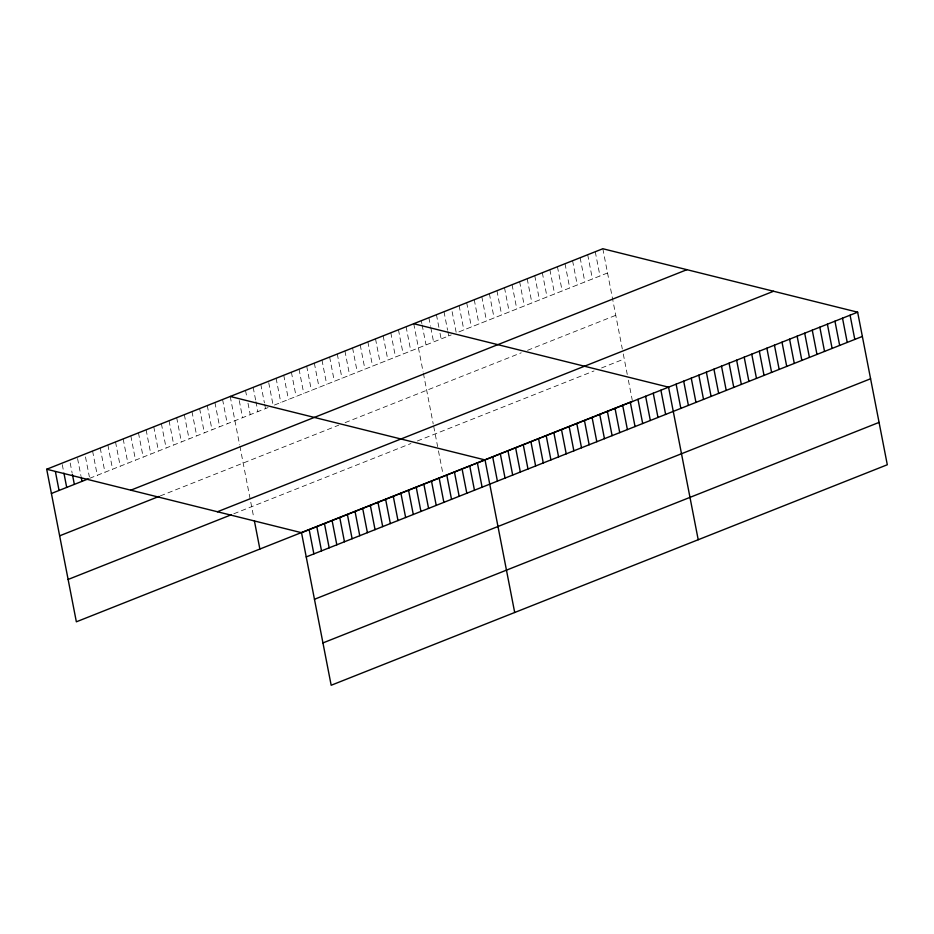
<?xml version="1.0" encoding="UTF-8"?>
<svg xmlns="http://www.w3.org/2000/svg" width="934" height="934" viewBox="0 0 934 934"><rect width="100%" height="100%" fill="white"/><g stroke="black" fill="none" stroke-linecap="round" stroke-linejoin="round"><path stroke-width="0.7" stroke-dasharray="4.67 3.5" d="M89.641 478.313L268.07 407.574M274.444 405.041L451.227 334.944M607.532 272.973L456.271 332.948L451.834 310.135M160.321 495.907L338.75 425.157M345.125 422.635L521.23 352.807M527.535 350.308L615.775 315.318M233.804 513.77L410.948 443.522M417.323 441L594.001 370.95M601.566 367.949L624.251 358.948M602.827 248.736L622.313 348.977M623.282 353.963L627.274 374.476M628.372 380.126L632.213 399.892M595.262 251.736L599.978 275.962M587.696 254.737L592.413 278.962M580.142 257.737L584.847 281.963M572.577 260.738L577.282 284.963M565.012 263.727L569.717 287.964M557.446 266.727L562.163 290.964M549.881 269.728L554.598 293.965M542.315 272.728L547.032 296.965M534.762 275.728L539.467 299.954M527.196 278.729L531.901 302.955M519.631 281.729L524.336 305.955M512.066 284.718L516.782 308.956M504.5 287.719L509.217 311.956M496.946 290.719L501.651 314.956M489.381 293.72L494.086 317.957M481.816 296.72L486.521 320.946M474.25 299.721L478.955 323.946M466.685 302.721L471.401 326.947M459.119 305.71L463.836 329.947M444 311.711L447.596 330.239M447.876 331.675L448.705 335.948M436.435 314.711L438.933 327.542M440.031 333.24L441.14 338.949M428.869 317.712L430.527 326.27M430.808 327.694L433.586 341.949M421.304 320.712L421.864 323.561M422.133 324.985L426.021 344.938M413.739 323.713L423.114 371.942M423.394 373.355L433.224 423.954M433.715 426.441L437.637 446.627M438.455 450.865L442.856 473.445M406.092 326.737L410.808 350.974M398.456 329.772L403.161 354.009M390.809 332.808L395.514 357.033M383.162 335.831L387.867 360.069M375.515 338.867L380.22 363.104M367.868 341.902L372.573 366.128M360.22 344.938L364.925 369.163M352.573 347.962L357.278 372.199M344.926 350.997L349.631 375.234M337.279 354.033L341.984 378.258M329.632 357.057L334.337 381.294M321.985 360.092L326.69 384.329M314.338 363.128L319.043 387.353M306.691 366.151L311.396 390.389M299.043 369.187L303.748 393.424M291.396 372.222L296.101 396.448M283.749 375.258L288.454 399.483M276.102 378.282L280.807 402.519M268.735 382.742L273.172 405.554M260.808 384.353L264.415 402.881M264.684 404.305L265.525 408.578M253.161 387.377L255.659 400.207M255.928 401.632L257.877 411.614M245.514 390.412L246.903 397.545M248.012 403.243L250.23 414.649M239.256 400.569L242.583 417.673M230.219 396.471L239.594 444.712M239.875 446.113L253.838 517.985M222.572 399.507L227.289 423.744M214.925 402.542L219.642 426.768M207.278 405.578L211.995 429.803M199.631 408.602L204.348 432.839M191.984 411.637L196.7 435.874M184.337 414.673L189.053 438.898M176.689 417.696L181.406 441.934M169.042 420.732L173.759 444.969M161.407 423.767L166.112 447.993M153.76 426.791L158.465 451.029M146.113 429.827L150.818 454.064M138.465 432.862L143.171 457.088M130.818 435.898L135.523 460.123M123.171 438.922L127.876 463.159M115.524 441.957L120.229 466.194M107.877 444.993L112.582 469.218M100.23 448.016L104.935 472.254M92.583 451.052L97.288 475.289M85.484 456.936L89.372 476.889M77.569 458.547L80.884 475.651M70.19 462.995L72.128 472.978M62.274 464.607L63.652 471.728"/><path stroke-width="1.4" d="M46.7 469.242L602.827 248.736L857.645 312.189L887.3 464.758L331.173 685.264L301.519 532.695L46.7 469.242L76.355 621.811L373.308 504.068M51.405 493.479L88.368 478.827M130.795 490.187L686.922 269.681M59.648 535.824L159.049 496.409M217.424 511.762L773.55 291.256M68.124 579.454L231.258 514.774M374.581 503.554L472.394 464.782M473.655 464.28L526.601 443.288M527.862 442.786L540.459 437.789M541.72 437.287L594.666 416.295M595.927 415.793L632.481 401.305M301.519 532.695L857.645 312.189M306.224 556.933L862.351 336.427M314.454 599.278L870.581 378.772M322.942 642.919L879.069 422.401M413.739 323.713L668.557 387.166L698.212 539.724M230.219 396.471L485.038 459.937L514.692 612.494M850.08 315.19L854.797 339.427M842.515 318.19L847.231 342.428M834.949 321.191L839.666 345.417M827.396 324.191L832.101 348.417M819.83 327.192L824.535 351.418M812.265 330.181L816.97 354.418M804.699 333.181L809.416 357.418M797.134 336.182L801.851 360.419M789.58 339.182L794.285 363.419M782.015 342.183L786.72 366.42M774.449 345.183L779.154 369.409M766.884 348.184L771.601 372.409M759.319 351.184L764.035 375.41M751.753 354.173L756.47 378.41M744.2 357.173L748.905 381.411M736.634 360.174L741.339 384.411M729.069 363.174L733.774 387.412M721.503 366.175L726.22 390.4M713.938 369.175L718.655 393.401M706.373 372.176L711.089 396.401M698.819 375.164L703.524 399.402M691.253 378.165L695.958 402.402M683.688 381.165L688.393 405.403M676.123 384.166L680.839 408.403M660.91 390.202L665.627 414.427M653.263 393.226L657.98 417.463M645.616 396.261L650.333 420.498M637.969 399.297L642.685 423.522M630.333 402.321L635.038 426.558M622.686 405.356L627.391 429.593M615.039 408.392L619.744 432.617M607.392 411.415L612.097 435.653M599.745 414.451L604.45 438.688M592.098 417.486L596.803 441.712M584.451 420.522L589.156 444.747M576.803 423.546L581.508 447.783M569.156 426.581L573.861 450.818M561.509 429.617L566.214 453.842M553.862 432.64L558.567 456.878M546.215 435.676L550.92 459.913M538.568 438.711L543.273 462.937M530.921 441.735L535.626 465.973M523.274 444.771L527.979 469.008M515.626 447.806L520.331 472.032M507.979 450.842L512.684 475.067M500.332 453.866L505.049 478.103M492.685 456.901L497.402 481.138M477.391 462.96L482.107 487.198M469.744 465.996L474.46 490.233M462.096 469.031L466.813 493.257M454.449 472.055L459.166 496.293M446.802 475.091L451.519 499.328M439.155 478.126L443.872 502.352M431.508 481.162L436.225 505.387M423.861 484.186L428.578 508.423M416.214 487.221L420.93 511.458M408.567 490.257L413.283 514.482M400.919 493.28L405.636 517.518M393.284 496.316L397.989 520.553M385.637 499.351L390.342 523.577M377.99 502.375L382.695 526.613M370.343 505.411L375.048 529.648M362.696 508.446L367.401 532.672M355.048 511.482L359.753 535.707M347.401 514.506L352.106 538.743M339.754 517.541L344.459 541.778M332.107 520.577L336.812 544.802M324.46 523.6L329.165 547.838M316.813 526.636L321.518 550.873M309.166 529.671L313.871 553.897M254.387 520.81L259.874 549.04M81.165 477.076L81.994 481.349M72.408 474.402L74.346 484.384M63.932 473.153L66.699 487.408M55.456 471.915L59.052 490.443"/></g></svg>
